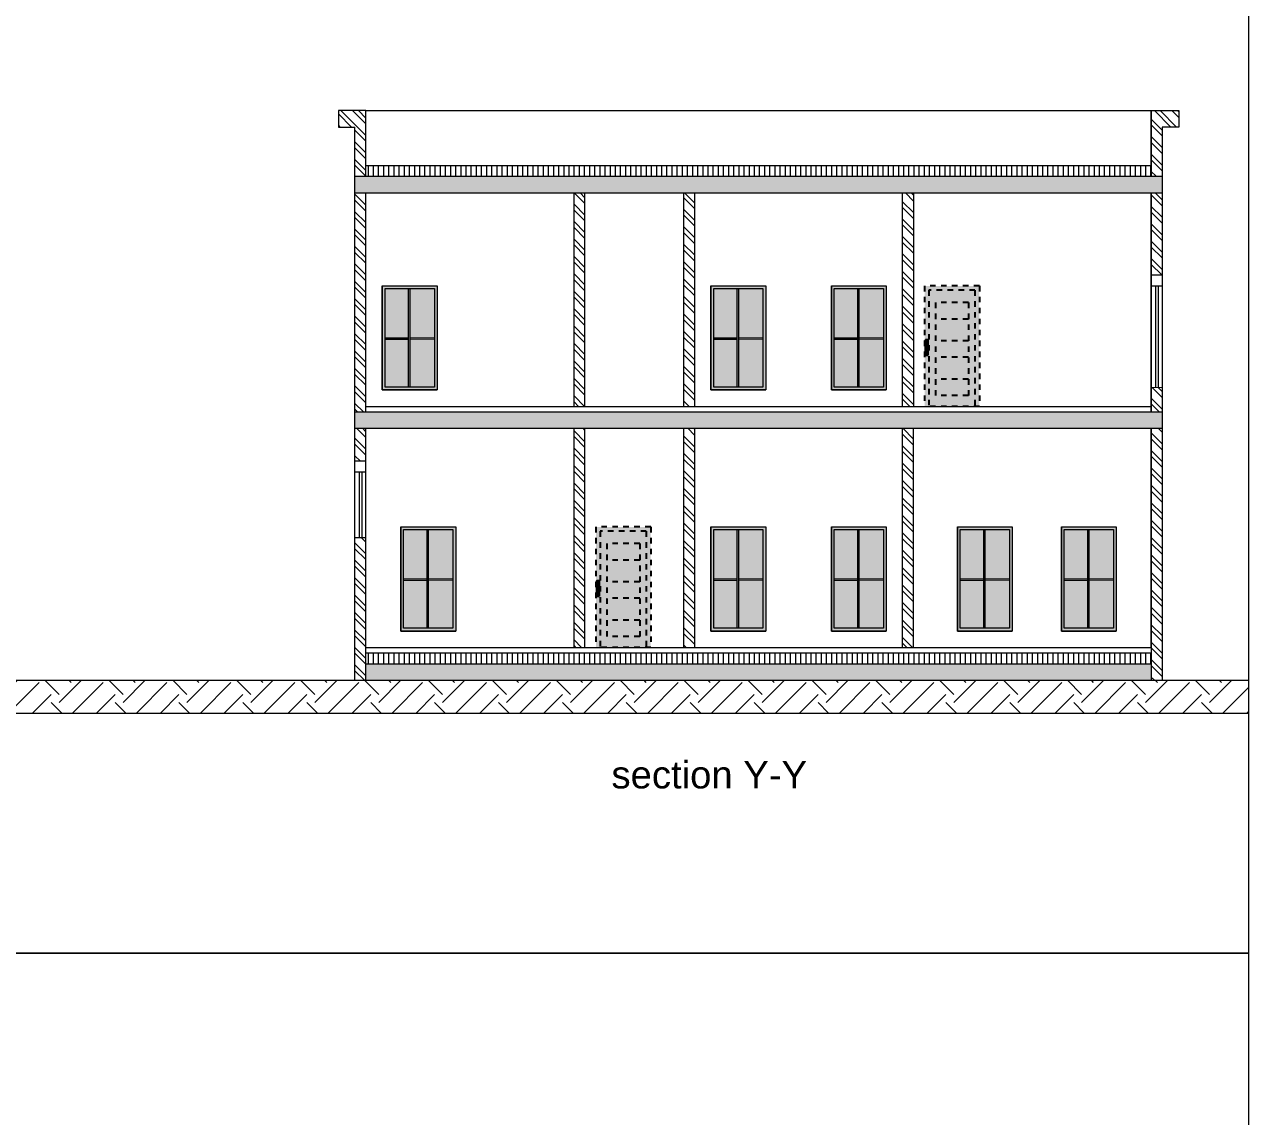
# Model space of a CAD drawing. Header units: inches. Extents: x -179 to 300, y 123 to 718.
# Drawn here: x -159.14 to -136.79, y 187.76 to 207.69 of the extents above; entities that cross this region are included whole.
import ezdxf

# ---------------------------------------------------------------- set-up
doc = ezdxf.new("R2010")
doc.units = ezdxf.units.IN
doc.header["$MEASUREMENT"] = 0
doc.linetypes.add('ACAD_ISO02W100', pattern=[15, 12, -3])
doc.linetypes.add('DASHED2', pattern=[0.375, 0.25, -0.125])
doc.layers.add('DR', color=32, linetype='Continuous')
doc.layers.add('WALL', color=7, linetype='Continuous')
doc.layers.add('LINE', color=250, linetype='Continuous', lineweight=30)
doc.styles.get("Standard").update_dxf_attribs({"font": 'arial.ttf'})
pattern_1 = [(140, (-26.7144, -0.50234), (0.03953385, 0.4518739), [0.04725, -0.51975]), (85, (-26.7144, -0.50234), (-0.473881, -0.0874133), [0.0378, -0.4158]), (190.45144, (-26.7111, -0.4647), (-0.4343472, 0.3644606), [0.0401563, -0.4417195]), (136.1842, (-26.8404, -0.50234), (0.1042771, 0.672362), [0.070875, -0.779625]), (186.63564, (-26.8317, -0.4463), (-0.6136947, 0.588837), [0.0602345, -0.6625797]), (81.18416, (-26.8404, -0.50234), (-0.6136947, 0.588837), [0.0567, -0.6237]), (111, (-26.8089, -0.43934), (0.2536499, 0.37605144), [0.04725, -0.51975]), (56, (-26.8089, -0.43934), (-0.4568445, 0.1532887), [0.0378, -0.4158]), (161.45144, (-26.78776, -0.408), (-0.2031946, 0.5293401), [0.0401563, -0.4417195]), (127.5, (-26.7144, -0.50234), (-0.20972313, 0.00766071), [0, -0.41076, 0, -0.4221, 0, -0.417375]), (97.5, (-26.7144, -0.50234), (-0.24847938, 0.1657338), [0, -0.24066, 0, -0.40131, 0, -0.159075]), (57.5, (-26.7144, -0.64283), (0.01420957, 0.33630813), [0, -0.1575, 0, -0.4914, 0, -0.65205]), (47.5, (-26.7144, -0.70583), (-0.06306614, 0.3674073), [0, -0.20475, 0, -0.32634, 0, -0.46305])]

# ---------------------------------------------------------------- blocks, each defined once
blk = doc.blocks.new('A$C0CB14089')
at = {"layer": 'LINE'}
for points in [[(0.016, 1.21, 1), (0.025, 1.21, 1)], [(0.052, 1.21, 1), (0.06, 1.21, 1)], [(0.016, 0.944, 1), (0.025, 0.944, 1)]]:
    blk.add_hatch(color=256, dxfattribs=at).paths.add_polyline_path(points)
h = blk.add_hatch(color=256, dxfattribs=at)
edge = h.paths.add_edge_path()
edge.add_ellipse((0.056, 0.944), major_axis=(-0.00285, 0.00285), ratio=1, start_angle=45, end_angle=225, ccw=False)
edge.add_ellipse((0.056, 0.944), major_axis=(-0.00285, 0.00285), ratio=1, start_angle=-135, end_angle=45, ccw=False)
at = {"layer": 'DR', "linetype": 'DASHED2', "ltscale": 0.3}
for p, q in [((1, 2.2), (0, 2.2)), ((0, 2.2), (0, 0)), ((0.92, 2.12), (0.08, 2.12)), ((0.08, 2.12), (0.08, 0)), ((0.92, 2.12), (0.92, 0)), ((1, 2.2), (1, 0)), ((0.8, 1.895), (0.2, 1.895)), ((0.2, 1.895), (0.2, 0.2)), ((0.8, 1.895), (0.8, 0.2)), ((0.8, 1.595), (0.2, 1.595)), ((0.8, 1.195), (0.2, 1.195)), ((0.8, 0.9), (0.2, 0.9)), ((0.8, 0.5), (0.2, 0.5)), ((1, 0), (0, 0)), ((0.8, 0.2), (0.2, 0.2))]:
    blk.add_line(p, q, dxfattribs=at)
at = {"layer": 'LINE'}
for p, q in [((0.062, 1.216), (0.014, 1.216)), ((0.014, 1.216), (0.014, 0.938)), ((0.062, 0.938), (0.062, 1.216)), ((0.014, 0.938), (0.062, 0.938))]:
    blk.add_line(p, q, dxfattribs=at)
at = {"layer": 'LINE', "color": 180}
blk.add_line((0.038, 1.175), (0.038, 1.022), dxfattribs=at)
at = {"layer": 'LINE'}
for centre in [(0.02, 1.21), (0.056, 1.21), (0.02, 0.944), (0.056, 0.944)]:
    blk.add_circle(centre, 0.00403, dxfattribs=at)
at = {"layer": 'LINE', "color": 180}
blk.add_circle((0.038, 0.998), 0.0144, dxfattribs=at)

msp = doc.modelspace()

# ---------------------------------------------------------------- hatches: boundary and pattern name
at = {"lineweight": 0}
h = msp.add_hatch(dxfattribs=at)
h.set_pattern_fill('ANSI32', color=32, scale=0.6, angle=90)
h.set_pattern_definition([(135, (-26.7144, -0.50234), (-0.15909903, -0.15909903), []), (135, (-26.7144, -0.39628), (-0.15909903, -0.15909903), [])])
h.paths.add_polyline_path([(-152.90769, 206.11946), (-153.40769, 206.11946), (-153.40769, 205.81946), (-153.10769, 205.81946), (-153.10769, 204.91946), (-152.90769, 204.91946)])
h.paths.add_polyline_path([(-152.90769, 204.61946), (-153.10769, 204.61946), (-153.10769, 200.61946), (-152.90769, 200.61946)])
h.paths.add_polyline_path([(-138.36788, 205.81946), (-138.06788, 205.81946), (-138.06788, 206.11946), (-138.56788, 206.11946), (-138.56788, 204.91946), (-138.36788, 204.91946)])
h.paths.add_polyline_path([(-138.36788, 204.61946), (-138.56788, 204.61946), (-138.56788, 203.11946), (-138.36788, 203.11946)])
h.paths.add_polyline_path([(-138.36788, 200.31946), (-138.56788, 200.31946), (-138.56788, 195.71946), (-138.36788, 195.71946)])
h.paths.add_polyline_path([(-138.36788, 201.06946), (-138.56788, 201.06536), (-138.56788, 200.61946), (-138.36788, 200.61946)])
h.paths.add_polyline_path([(-142.90769, 204.61946), (-143.10769, 204.61946), (-143.10769, 200.71946), (-142.90769, 200.71946)])
h.paths.add_polyline_path([(-146.90769, 204.61946), (-147.10769, 204.61946), (-147.10769, 200.71946), (-146.90769, 200.71946)])
h.paths.add_polyline_path([(-148.90769, 204.61946), (-149.10769, 204.61946), (-149.10769, 200.71946), (-148.90769, 200.71946)])
h.paths.add_polyline_path([(-148.90769, 200.31946), (-149.10769, 200.31946), (-149.10769, 196.31946), (-148.90769, 196.31946)])
h.paths.add_polyline_path([(-142.90769, 200.31946), (-143.10769, 200.31946), (-143.10769, 196.31946), (-142.90769, 196.31946)])
h.paths.add_polyline_path([(-146.90769, 200.31946), (-147.10769, 200.31946), (-147.10769, 196.31946), (-146.90769, 196.31946)])
h.paths.add_polyline_path([(-152.90769, 200.31946), (-153.10769, 200.31946), (-153.10769, 199.71946), (-152.90769, 199.71946)])
h.paths.add_polyline_path([(-152.90769, 198.31946), (-153.10769, 198.31946), (-153.10769, 195.71946), (-152.90769, 195.71946)])
h = msp.add_hatch(dxfattribs=at)
h.set_pattern_fill('_USER', color=32, scale=0.094, angle=90, pattern_type=0)
h.set_pattern_definition([(90, (-26.7144, -0.50234), (-0.094, 6e-18), [])])
h.paths.add_polyline_path([(-152.90769, 205.11946), (-152.90769, 204.91946), (-138.56788, 204.91946), (-138.56788, 205.11946)])
h.paths.add_polyline_path([(-138.56788, 196.21946), (-152.90769, 196.21946), (-152.90769, 196.01946), (-138.56788, 196.01946)])
h = msp.add_hatch(dxfattribs=at)
h.set_pattern_fill('AR-CONC', color=32, scale=0.063, angle=90)
h.set_pattern_definition(pattern_1)
h.paths.add_polyline_path([(-153.10769, 204.91946), (-153.10769, 204.61946), (-138.36788, 204.61946), (-138.36788, 204.91946)])
h.paths.add_polyline_path([(-138.36788, 200.31946), (-138.36788, 200.61946), (-153.10769, 200.61946), (-153.10769, 200.31946)])
h = msp.add_hatch(color=34, dxfattribs=at)
h.dxf.hatch_style = 1
h.paths.add_polyline_path([(-152.60769, 201.01946), (-151.60769, 201.01946), (-151.60769, 202.91946), (-152.60769, 202.91946)])
h.paths.add_polyline_path([(-152.55769, 201.06946), (-151.65769, 201.06946), (-151.65769, 202.86946), (-152.55769, 202.86946)], flags=16)
h.paths.add_polyline_path([(-152.10769, 201.06946), (-151.65769, 201.06946), (-151.65769, 202.86946), (-152.10769, 202.86946)], flags=16)
h = msp.add_hatch(color=34, dxfattribs=at)
h.dxf.hatch_style = 1
h.paths.add_polyline_path([(-146.60769, 201.01946), (-145.60769, 201.01946), (-145.60769, 202.91946), (-146.60769, 202.91946)])
h.paths.add_polyline_path([(-146.55769, 201.06946), (-145.65769, 201.06946), (-145.65769, 202.86946), (-146.55769, 202.86946)], flags=16)
h.paths.add_polyline_path([(-146.10769, 201.06946), (-145.65769, 201.06946), (-145.65769, 202.86946), (-146.10769, 202.86946)], flags=16)
h = msp.add_hatch(color=34, dxfattribs=at)
h.dxf.hatch_style = 1
h.paths.add_polyline_path([(-144.40769, 201.01946), (-143.40769, 201.01946), (-143.40769, 202.91946), (-144.40769, 202.91946)])
h.paths.add_polyline_path([(-144.35769, 201.06946), (-143.45769, 201.06946), (-143.45769, 202.86946), (-144.35769, 202.86946)], flags=16)
h.paths.add_polyline_path([(-143.90769, 201.06946), (-143.45769, 201.06946), (-143.45769, 202.86946), (-143.90769, 202.86946)], flags=16)
h = msp.add_hatch(color=34, dxfattribs=at)
h.dxf.hatch_style = 1
h.paths.add_polyline_path([(-141.70769, 202.91946), (-142.70769, 202.91946), (-142.70769, 200.71946), (-142.62769, 200.71946), (-142.62769, 202.83946), (-141.78769, 202.83946), (-141.78769, 200.71946), (-141.70769, 200.71946)])
h.paths.add_polyline_path([(-142.64543, 201.93576), (-142.64543, 201.65786), (-142.6936, 201.65786), (-142.6936, 201.93576)], flags=16)
h.paths.add_polyline_path([(-142.6478, 201.92988, -1), (-142.65585, 201.92988, -1)], flags=0)
h.paths.add_polyline_path([(-142.68318, 201.92988, -1), (-142.69124, 201.92988, -1)], flags=0)
h.paths.add_polyline_path([(-142.65505, 201.7178, -1), (-142.68385, 201.7178, -1)], flags=0)
h.paths.add_polyline_path([(-142.6478, 201.66374, -1), (-142.65585, 201.66374, -1)], flags=0)
h.paths.add_polyline_path([(-142.68318, 201.66374, -1), (-142.69124, 201.66374, -1)], flags=0)
h = msp.add_hatch(color=34, dxfattribs=at)
h.dxf.hatch_style = 1
h.paths.add_polyline_path([(-151.65769, 201.97685), (-152.10769, 201.97316), (-152.10769, 201.94816), (-151.65769, 201.95185)])
h.paths.add_polyline_path([(-152.10769, 202.86946), (-152.13269, 202.86946), (-152.13269, 201.06946), (-152.10769, 201.06946)])
h.paths.add_polyline_path([(-152.13269, 201.97295), (-152.55769, 201.96946), (-152.55769, 201.94446), (-152.13269, 201.94795)])
h = msp.add_hatch(color=3, dxfattribs=at)
h.dxf.hatch_style = 1
h.set_gradient(color1=(173, 221, 247))
h.paths.add_polyline_path([(-152.13269, 202.86946), (-152.55769, 202.86946), (-152.55769, 201.96946), (-152.13269, 201.97295)])
h.paths.add_polyline_path([(-151.65769, 202.86946), (-152.10769, 202.86946), (-152.10769, 201.97316), (-151.65769, 201.97685)])
h.paths.add_polyline_path([(-152.13269, 201.94795), (-152.55769, 201.94446), (-152.55769, 201.06946), (-152.13269, 201.06946)])
h.paths.add_polyline_path([(-151.65769, 201.95185), (-152.10769, 201.94816), (-152.10769, 201.06946), (-151.65769, 201.06946)])
h = msp.add_hatch(color=34, dxfattribs=at)
h.dxf.hatch_style = 1
h.paths.add_polyline_path([(-145.65769, 201.97685), (-146.10769, 201.97316), (-146.10769, 201.94816), (-145.65769, 201.95185)])
h.paths.add_polyline_path([(-146.10769, 202.86946), (-146.13269, 202.86946), (-146.13269, 201.06946), (-146.10769, 201.06946)])
h.paths.add_polyline_path([(-146.13269, 201.97295), (-146.55769, 201.96946), (-146.55769, 201.94446), (-146.13269, 201.94795)])
h = msp.add_hatch(color=3, dxfattribs=at)
h.dxf.hatch_style = 1
h.set_gradient(color1=(173, 221, 247))
h.paths.add_polyline_path([(-146.13269, 202.86946), (-146.55769, 202.86946), (-146.55769, 201.96946), (-146.13269, 201.97295)])
h.paths.add_polyline_path([(-145.65769, 202.86946), (-146.10769, 202.86946), (-146.10769, 201.97316), (-145.65769, 201.97685)])
h.paths.add_polyline_path([(-146.13269, 201.94795), (-146.55769, 201.94446), (-146.55769, 201.06946), (-146.13269, 201.06946)])
h.paths.add_polyline_path([(-145.65769, 201.95185), (-146.10769, 201.94816), (-146.10769, 201.06946), (-145.65769, 201.06946)])
h = msp.add_hatch(color=34, dxfattribs=at)
h.dxf.hatch_style = 1
h.paths.add_polyline_path([(-143.45769, 201.97685), (-143.90769, 201.97316), (-143.90769, 201.94816), (-143.45769, 201.95185)])
h.paths.add_polyline_path([(-143.90769, 202.86946), (-143.93269, 202.86946), (-143.93269, 201.06946), (-143.90769, 201.06946)])
h.paths.add_polyline_path([(-143.93269, 201.97295), (-144.35769, 201.96946), (-144.35769, 201.94446), (-143.93269, 201.94795)])
h = msp.add_hatch(color=3, dxfattribs=at)
h.dxf.hatch_style = 1
h.set_gradient(color1=(173, 221, 247))
h.paths.add_polyline_path([(-143.93269, 202.86946), (-144.35769, 202.86946), (-144.35769, 201.96946), (-143.93269, 201.97295)])
h.paths.add_polyline_path([(-143.45769, 202.86946), (-143.90769, 202.86946), (-143.90769, 201.97316), (-143.45769, 201.97685)])
h.paths.add_polyline_path([(-143.93269, 201.94795), (-144.35769, 201.94446), (-144.35769, 201.06946), (-143.93269, 201.06946)])
h.paths.add_polyline_path([(-143.45769, 201.95185), (-143.90769, 201.94816), (-143.90769, 201.06946), (-143.45769, 201.06946)])
at = {"lineweight": 0, "true_color": 0xffe3c7}
h = msp.add_hatch(color=254, dxfattribs=at)
h.dxf.hatch_style = 1
h.paths.add_polyline_path([(-141.90769, 201.91446), (-142.50769, 201.91446), (-142.50769, 201.61946), (-141.90769, 201.61946)], flags=16)
h.paths.add_polyline_path([(-142.62769, 202.83946), (-142.62769, 200.71946), (-141.78769, 200.71946), (-141.78769, 202.83946)])
at = {"lineweight": 0}
h = msp.add_hatch(color=3, dxfattribs=at)
h.dxf.hatch_style = 1
h.set_gradient(color1=(173, 221, 247))
h.paths.add_polyline_path([(-142.50769, 202.31446), (-141.90769, 202.31446), (-141.90769, 202.61446), (-142.50769, 202.61446)])
h.paths.add_polyline_path([(-142.50769, 202.31446), (-142.50769, 201.91446), (-141.90769, 201.91446), (-141.90769, 202.31446)])
h.paths.add_polyline_path([(-141.90769, 201.61946), (-141.90769, 201.91446), (-142.50769, 201.91446), (-142.50769, 201.61946)])
h.paths.add_polyline_path([(-142.50769, 201.61946), (-142.50769, 201.21946), (-141.90769, 201.21946), (-141.90769, 201.61946)])
h.paths.add_polyline_path([(-142.50769, 201.21946), (-142.50769, 200.91946), (-141.90769, 200.91946), (-141.90769, 201.21946)])
h = msp.add_hatch(color=34, dxfattribs=at)
h.dxf.hatch_style = 1
h.paths.add_polyline_path([(-152.26788, 196.61946), (-151.26788, 196.61946), (-151.26788, 198.51946), (-152.26788, 198.51946)])
h.paths.add_polyline_path([(-152.21788, 196.66946), (-151.31788, 196.66946), (-151.31788, 198.46946), (-152.21788, 198.46946)], flags=16)
h.paths.add_polyline_path([(-151.76788, 196.66946), (-151.31788, 196.66946), (-151.31788, 198.46946), (-151.76788, 198.46946)], flags=16)
h = msp.add_hatch(color=34, dxfattribs=at)
h.dxf.hatch_style = 1
h.paths.add_polyline_path([(-151.31788, 197.57685), (-151.76788, 197.57316), (-151.76788, 197.54816), (-151.31788, 197.55185)])
h.paths.add_polyline_path([(-151.76788, 198.46946), (-151.79288, 198.46946), (-151.79288, 196.66946), (-151.76788, 196.66946)])
h.paths.add_polyline_path([(-151.79288, 197.57295), (-152.21788, 197.56946), (-152.21788, 197.54446), (-151.79288, 197.54795)])
h = msp.add_hatch(color=3, dxfattribs=at)
h.dxf.hatch_style = 1
h.set_gradient(color1=(173, 221, 247))
h.paths.add_polyline_path([(-151.79288, 198.46946), (-152.21788, 198.46946), (-152.21788, 197.56946), (-151.79288, 197.57295)])
h.paths.add_polyline_path([(-151.31788, 198.46946), (-151.76788, 198.46946), (-151.76788, 197.57316), (-151.31788, 197.57685)])
h.paths.add_polyline_path([(-151.79288, 197.54795), (-152.21788, 197.54446), (-152.21788, 196.66946), (-151.79288, 196.66946)])
h.paths.add_polyline_path([(-151.31788, 197.55185), (-151.76788, 197.54816), (-151.76788, 196.66946), (-151.31788, 196.66946)])
h = msp.add_hatch(color=34, dxfattribs=at)
h.dxf.hatch_style = 1
h.paths.add_polyline_path([(-147.78769, 198.43946), (-147.78769, 196.31946), (-147.70769, 196.31946), (-147.70769, 198.51946), (-148.70769, 198.51946), (-148.70769, 196.31946), (-148.62769, 196.31946), (-148.62769, 198.43946)])
h.paths.add_polyline_path([(-148.50769, 198.21446), (-147.90769, 198.21446), (-147.90769, 196.51946), (-148.50769, 196.51946)], flags=17)
h.paths.add_polyline_path([(-148.64543, 197.53576), (-148.64543, 197.25786), (-148.6936, 197.25786), (-148.6936, 197.53576)], flags=16)
h.paths.add_polyline_path([(-148.6478, 197.52988, -1), (-148.65585, 197.52988, -1)], flags=0)
h.paths.add_polyline_path([(-148.68318, 197.52988, -1), (-148.69124, 197.52988, -1)], flags=0)
h.paths.add_polyline_path([(-148.65505, 197.3178, -1), (-148.68385, 197.3178, -1)], flags=0)
h.paths.add_polyline_path([(-148.6478, 197.26374, -1), (-148.65585, 197.26374, -1)], flags=0)
h = msp.add_hatch(color=34, dxfattribs=at)
h.dxf.hatch_style = 1
h.paths.add_polyline_path([(-146.60769, 196.61946), (-145.60769, 196.61946), (-145.60769, 198.51946), (-146.60769, 198.51946)])
h.paths.add_polyline_path([(-146.55769, 196.66946), (-145.65769, 196.66946), (-145.65769, 198.46946), (-146.55769, 198.46946)], flags=16)
h.paths.add_polyline_path([(-146.10769, 196.66946), (-145.65769, 196.66946), (-145.65769, 198.46946), (-146.10769, 198.46946)], flags=16)
h = msp.add_hatch(color=34, dxfattribs=at)
h.dxf.hatch_style = 1
h.paths.add_polyline_path([(-145.65769, 197.57685), (-146.10769, 197.57316), (-146.10769, 197.54816), (-145.65769, 197.55185)])
h.paths.add_polyline_path([(-146.10769, 198.46946), (-146.13269, 198.46946), (-146.13269, 196.66946), (-146.10769, 196.66946)])
h.paths.add_polyline_path([(-146.13269, 197.57295), (-146.55769, 197.56946), (-146.55769, 197.54446), (-146.13269, 197.54795)])
h = msp.add_hatch(color=3, dxfattribs=at)
h.dxf.hatch_style = 1
h.set_gradient(color1=(173, 221, 247))
h.paths.add_polyline_path([(-146.13269, 198.46946), (-146.55769, 198.46946), (-146.55769, 197.56946), (-146.13269, 197.57295)])
h.paths.add_polyline_path([(-145.65769, 198.46946), (-146.10769, 198.46946), (-146.10769, 197.57316), (-145.65769, 197.57685)])
h.paths.add_polyline_path([(-146.13269, 197.54795), (-146.55769, 197.54446), (-146.55769, 196.66946), (-146.13269, 196.66946)])
h.paths.add_polyline_path([(-145.65769, 197.55185), (-146.10769, 197.54816), (-146.10769, 196.66946), (-145.65769, 196.66946)])
h = msp.add_hatch(color=34, dxfattribs=at)
h.dxf.hatch_style = 1
h.paths.add_polyline_path([(-144.40769, 196.61946), (-143.40769, 196.61946), (-143.40769, 198.51946), (-144.40769, 198.51946)])
h.paths.add_polyline_path([(-144.35769, 196.66946), (-143.45769, 196.66946), (-143.45769, 198.46946), (-144.35769, 198.46946)], flags=16)
h.paths.add_polyline_path([(-143.90769, 196.66946), (-143.45769, 196.66946), (-143.45769, 198.46946), (-143.90769, 198.46946)], flags=16)
h = msp.add_hatch(color=34, dxfattribs=at)
h.dxf.hatch_style = 1
h.paths.add_polyline_path([(-143.45769, 197.57685), (-143.90769, 197.57316), (-143.90769, 197.54816), (-143.45769, 197.55185)])
h.paths.add_polyline_path([(-143.90769, 198.46946), (-143.93269, 198.46946), (-143.93269, 196.66946), (-143.90769, 196.66946)])
h.paths.add_polyline_path([(-143.93269, 197.57295), (-144.35769, 197.56946), (-144.35769, 197.54446), (-143.93269, 197.54795)])
h = msp.add_hatch(color=3, dxfattribs=at)
h.dxf.hatch_style = 1
h.set_gradient(color1=(173, 221, 247))
h.paths.add_polyline_path([(-143.93269, 198.46946), (-144.35769, 198.46946), (-144.35769, 197.56946), (-143.93269, 197.57295)])
h.paths.add_polyline_path([(-143.45769, 198.46946), (-143.90769, 198.46946), (-143.90769, 197.57316), (-143.45769, 197.57685)])
h.paths.add_polyline_path([(-143.93269, 197.54795), (-144.35769, 197.54446), (-144.35769, 196.66946), (-143.93269, 196.66946)])
h.paths.add_polyline_path([(-143.45769, 197.55185), (-143.90769, 197.54816), (-143.90769, 196.66946), (-143.45769, 196.66946)])
h = msp.add_hatch(color=34, dxfattribs=at)
h.dxf.hatch_style = 1
h.paths.add_polyline_path([(-142.10769, 196.61946), (-141.10769, 196.61946), (-141.10769, 198.51946), (-142.10769, 198.51946)])
h.paths.add_polyline_path([(-142.05769, 196.66946), (-141.15769, 196.66946), (-141.15769, 198.46946), (-142.05769, 198.46946)], flags=16)
h.paths.add_polyline_path([(-141.60769, 196.66946), (-141.15769, 196.66946), (-141.15769, 198.46946), (-141.60769, 198.46946)], flags=16)
h = msp.add_hatch(color=34, dxfattribs=at)
h.dxf.hatch_style = 1
h.paths.add_polyline_path([(-141.15769, 197.57685), (-141.60769, 197.57316), (-141.60769, 197.54816), (-141.15769, 197.55185)])
h.paths.add_polyline_path([(-141.60769, 198.46946), (-141.63269, 198.46946), (-141.63269, 196.66946), (-141.60769, 196.66946)])
h.paths.add_polyline_path([(-141.63269, 197.57295), (-142.05769, 197.56946), (-142.05769, 197.54446), (-141.63269, 197.54795)])
h = msp.add_hatch(color=3, dxfattribs=at)
h.dxf.hatch_style = 1
h.set_gradient(color1=(173, 221, 247))
h.paths.add_polyline_path([(-141.63269, 198.46946), (-142.05769, 198.46946), (-142.05769, 197.56946), (-141.63269, 197.57295)])
h.paths.add_polyline_path([(-141.15769, 198.46946), (-141.60769, 198.46946), (-141.60769, 197.57316), (-141.15769, 197.57685)])
h.paths.add_polyline_path([(-141.63269, 197.54795), (-142.05769, 197.54446), (-142.05769, 196.66946), (-141.63269, 196.66946)])
h.paths.add_polyline_path([(-141.15769, 197.55185), (-141.60769, 197.54816), (-141.60769, 196.66946), (-141.15769, 196.66946)])
h = msp.add_hatch(color=34, dxfattribs=at)
h.dxf.hatch_style = 1
h.paths.add_polyline_path([(-140.20769, 196.61946), (-139.20769, 196.61946), (-139.20769, 198.51946), (-140.20769, 198.51946)])
h.paths.add_polyline_path([(-140.15769, 196.66946), (-139.25769, 196.66946), (-139.25769, 198.46946), (-140.15769, 198.46946)], flags=16)
h.paths.add_polyline_path([(-139.70769, 196.66946), (-139.25769, 196.66946), (-139.25769, 198.46946), (-139.70769, 198.46946)], flags=16)
h = msp.add_hatch(color=34, dxfattribs=at)
h.dxf.hatch_style = 1
h.paths.add_polyline_path([(-139.25769, 197.57685), (-139.70769, 197.57316), (-139.70769, 197.54816), (-139.25769, 197.55185)])
h.paths.add_polyline_path([(-139.70769, 198.46946), (-139.73269, 198.46946), (-139.73269, 196.66946), (-139.70769, 196.66946)])
h.paths.add_polyline_path([(-139.73269, 197.57295), (-140.15769, 197.56946), (-140.15769, 197.54446), (-139.73269, 197.54795)])
h = msp.add_hatch(color=3, dxfattribs=at)
h.dxf.hatch_style = 1
h.set_gradient(color1=(173, 221, 247))
h.paths.add_polyline_path([(-139.73269, 198.46946), (-140.15769, 198.46946), (-140.15769, 197.56946), (-139.73269, 197.57295)])
h.paths.add_polyline_path([(-139.25769, 198.46946), (-139.70769, 198.46946), (-139.70769, 197.57316), (-139.25769, 197.57685)])
h.paths.add_polyline_path([(-139.73269, 197.54795), (-140.15769, 197.54446), (-140.15769, 196.66946), (-139.73269, 196.66946)])
h.paths.add_polyline_path([(-139.25769, 197.55185), (-139.70769, 197.54816), (-139.70769, 196.66946), (-139.25769, 196.66946)])
at = {"lineweight": 0, "true_color": 0xffe3c7}
h = msp.add_hatch(color=254, dxfattribs=at)
h.dxf.hatch_style = 1
h.paths.add_polyline_path([(-147.90769, 198.21446), (-147.90769, 196.51946), (-148.50769, 196.51946), (-148.50769, 198.21446)], flags=16)
h.paths.add_polyline_path([(-148.62769, 198.43946), (-148.62769, 196.31946), (-147.78769, 196.31946), (-147.78769, 198.43946)])
at = {"lineweight": 0}
h = msp.add_hatch(color=3, dxfattribs=at)
h.dxf.hatch_style = 1
h.set_gradient(color1=(173, 221, 247))
h.paths.add_polyline_path([(-148.50769, 197.91446), (-147.90769, 197.91446), (-147.90769, 198.21446), (-148.50769, 198.21446)])
h.paths.add_polyline_path([(-148.50769, 197.91446), (-148.50769, 197.51446), (-147.90769, 197.51446), (-147.90769, 197.91446)])
h.paths.add_polyline_path([(-147.90769, 197.21946), (-147.90769, 197.51446), (-148.50769, 197.51446), (-148.50769, 197.21946)])
h.paths.add_polyline_path([(-148.50769, 197.21946), (-148.50769, 196.81946), (-147.90769, 196.81946), (-147.90769, 197.21946)])
h.paths.add_polyline_path([(-148.50769, 196.81946), (-148.50769, 196.51946), (-147.90769, 196.51946), (-147.90769, 196.81946)])
h = msp.add_hatch(dxfattribs=at)
h.set_pattern_fill('AR-CONC', color=32, scale=0.063, angle=90)
h.set_pattern_definition(pattern_1)
h.paths.add_polyline_path([(-152.90769, 196.01946), (-152.90769, 195.71946), (-138.56788, 195.71946), (-138.56788, 196.01946)])
h = msp.add_hatch(dxfattribs=at)
h.set_pattern_fill('EARTH', color=0, scale=3.3, angle=45)
h.set_pattern_definition([(45, (-303.9113, 163.3731), (1e-16, 1.166726), [0.825, -0.825]), (45, (-304.13005, 163.59184), (1e-16, 1.166726), [0.825, -0.825]), (45, (-304.3488, 163.8106), (1e-16, 1.166726), [0.825, -0.825]), (135, (-304.3488, 163.95645), (-1.166726, 1e-16), [0.825, -0.825]), (135, (-304.13005, 164.1752), (-1.166726, 1e-16), [0.825, -0.825]), (135, (-303.9113, 164.394), (-1.166726, 1e-16), [0.825, -0.825])])
h.paths.add_polyline_path([(-136.79342, 195.71946), (-179.08918, 195.71946), (-179.08918, 195.11946), (-136.79342, 195.11946)])

# ---------------------------------------------------------------- linework, layer by layer
at = {"color": 32, "lineweight": 0}
for p, q in [((-152.90769, 206.11946), (-153.40769, 206.11946)), ((-153.40769, 206.11946), (-153.40769, 205.81946)), ((-152.90769, 204.91946), (-152.90769, 206.11946)), ((-152.90769, 206.11946), (-138.06788, 206.11946)), ((-138.56788, 204.91946), (-138.56788, 206.11946)), ((-138.56788, 206.11946), (-138.56788, 204.91946)), ((-138.56788, 206.11946), (-138.06788, 206.11946)), ((-138.06788, 206.11946), (-138.06788, 205.81946)), ((-153.40769, 205.81946), (-153.10769, 205.81946)), ((-153.10769, 195.71946), (-153.10769, 205.81946)), ((-138.36788, 205.81946), (-138.36788, 196.31946)), ((-138.36788, 205.81946), (-138.36788, 195.71946)), ((-138.06788, 205.81946), (-138.36788, 205.81946)), ((-152.90769, 200.61946), (-152.90769, 204.61946)), ((-149.10769, 200.71946), (-149.10769, 204.61946)), ((-148.90769, 200.71946), (-148.90769, 204.61946)), ((-147.10769, 204.61946), (-147.10769, 200.71946)), ((-146.90769, 204.61946), (-146.90769, 200.71946)), ((-143.10769, 200.71946), (-143.10769, 204.61946)), ((-138.56788, 200.61946), (-138.56788, 204.61946)), ((-138.56788, 204.61946), (-138.56788, 200.61946)), ((-138.56788, 203.11946), (-138.36788, 203.11946)), ((-138.56788, 202.91946), (-138.36788, 202.91946)), ((-138.49288, 202.91946), (-138.49288, 201.06741)), ((-138.44288, 202.91946), (-138.44288, 201.06741)), ((-138.56788, 201.06536), (-138.36788, 201.06946)), ((-152.90769, 195.71946), (-152.90769, 200.31946)), ((-149.10769, 196.31946), (-149.10769, 200.31946)), ((-148.90769, 196.31946), (-148.90769, 200.31946)), ((-147.10769, 200.31946), (-147.10769, 196.31946)), ((-146.90769, 200.31946), (-146.90769, 196.31946)), ((-143.10769, 196.31946), (-143.10769, 200.31946)), ((-142.90769, 196.31946), (-142.90769, 200.31946)), ((-138.56788, 196.31946), (-138.56788, 200.31946)), ((-138.56788, 200.31946), (-138.56788, 195.71946)), ((-153.03269, 199.51946), (-153.03269, 198.31946)), ((-152.98269, 199.51946), (-152.98269, 198.31946))]:
    msp.add_line(p, q, dxfattribs=at)
at = {"lineweight": 0}
for p, q in [((-152.90769, 205.11946), (-138.56788, 205.11946)), ((-153.10769, 204.91946), (-138.36788, 204.91946)), ((-153.10769, 204.61946), (-138.36788, 204.61946)), ((-152.90769, 200.71946), (-138.56788, 200.71946)), ((-153.10769, 200.61946), (-138.36788, 200.61946)), ((-153.10769, 200.31946), (-138.36788, 200.31946)), ((-152.90769, 196.31946), (-152.90769, 200.31946)), ((-152.90769, 199.71946), (-153.10769, 199.71946)), ((-152.90769, 199.51946), (-153.10769, 199.51946)), ((-152.90769, 198.31946), (-153.10769, 198.31946)), ((-152.90769, 196.31946), (-138.56788, 196.31946)), ((-152.90769, 196.21946), (-138.56788, 196.21946)), ((-152.90769, 196.01946), (-138.56788, 196.01946)), ((-179.08918, 195.71946), (-136.79342, 195.71946)), ((-179.08918, 195.11946), (-136.79342, 195.11946))]:
    msp.add_line(p, q, dxfattribs=at)
at = {"color": 32, "linetype": 'ACAD_ISO02W100', "lineweight": 0}
msp.add_line((-142.90769, 204.61946), (-142.90769, 200.71946), dxfattribs=at)
at = {"color": 40, "lineweight": 0, "true_color": 0xf8d731}
for p, q in [((-152.60769, 202.91946), (-152.60769, 201.01946)), ((-151.60769, 202.91946), (-151.60769, 201.01946)), ((-146.60769, 202.91946), (-146.60769, 201.01946)), ((-145.60769, 202.91946), (-145.60769, 201.01946)), ((-144.40769, 202.91946), (-144.40769, 201.01946)), ((-143.40769, 202.91946), (-143.40769, 201.01946)), ((-152.26788, 198.51946), (-152.26788, 196.61946)), ((-151.26788, 198.51946), (-151.26788, 196.61946)), ((-146.60769, 198.51946), (-146.60769, 196.61946)), ((-145.60769, 198.51946), (-145.60769, 196.61946)), ((-144.40769, 198.51946), (-144.40769, 196.61946)), ((-143.40769, 198.51946), (-143.40769, 196.61946)), ((-142.10769, 198.51946), (-142.10769, 196.61946)), ((-141.10769, 198.51946), (-141.10769, 196.61946)), ((-140.20769, 198.51946), (-140.20769, 196.61946)), ((-139.20769, 198.51946), (-139.20769, 196.61946))]:
    msp.add_line(p, q, dxfattribs=at)
at = {"color": 3, "lineweight": 0}
for p, q in [((-152.60769, 202.91946), (-151.60769, 202.91946)), ((-146.60769, 202.91946), (-145.60769, 202.91946)), ((-144.40769, 202.91946), (-143.40769, 202.91946)), ((-152.60769, 201.01946), (-151.60769, 201.01946)), ((-146.60769, 201.01946), (-145.60769, 201.01946)), ((-144.40769, 201.01946), (-143.40769, 201.01946)), ((-152.26788, 198.51946), (-151.26788, 198.51946)), ((-146.60769, 198.51946), (-145.60769, 198.51946)), ((-144.40769, 198.51946), (-143.40769, 198.51946)), ((-142.10769, 198.51946), (-141.10769, 198.51946)), ((-140.20769, 198.51946), (-139.20769, 198.51946)), ((-152.26788, 196.61946), (-151.26788, 196.61946)), ((-146.60769, 196.61946), (-145.60769, 196.61946)), ((-144.40769, 196.61946), (-143.40769, 196.61946)), ((-142.10769, 196.61946), (-141.10769, 196.61946)), ((-140.20769, 196.61946), (-139.20769, 196.61946))]:
    msp.add_line(p, q, dxfattribs=at)
at = {"color": 18, "lineweight": 0, "true_color": 0x000000}
for p, q in [((-152.13269, 202.86946), (-152.13269, 201.06946)), ((-152.10769, 202.86946), (-152.10769, 201.06946)), ((-146.13269, 202.86946), (-146.13269, 201.06946)), ((-146.10769, 202.86946), (-146.10769, 201.06946)), ((-143.93269, 202.86946), (-143.93269, 201.06946)), ((-143.90769, 202.86946), (-143.90769, 201.06946)), ((-152.55769, 201.96946), (-152.13269, 201.97295)), ((-152.55749, 201.94446), (-152.13269, 201.94795)), ((-152.10769, 201.97316), (-151.65769, 201.97685)), ((-152.10769, 201.94816), (-151.65749, 201.95185)), ((-146.55769, 201.96946), (-146.13269, 201.97295)), ((-146.55749, 201.94446), (-146.13269, 201.94795)), ((-146.10769, 201.97316), (-145.65769, 201.97685)), ((-146.10769, 201.94816), (-145.65749, 201.95185)), ((-144.35769, 201.96946), (-143.93269, 201.97295)), ((-144.35749, 201.94446), (-143.93269, 201.94795)), ((-143.90769, 201.97316), (-143.45769, 201.97685)), ((-143.90769, 201.94816), (-143.45749, 201.95185)), ((-151.79288, 198.46946), (-151.79288, 196.66946)), ((-151.76788, 198.46946), (-151.76788, 196.66946)), ((-146.13269, 198.46946), (-146.13269, 196.66946)), ((-146.10769, 198.46946), (-146.10769, 196.66946)), ((-143.93269, 198.46946), (-143.93269, 196.66946)), ((-143.90769, 198.46946), (-143.90769, 196.66946)), ((-141.63269, 198.46946), (-141.63269, 196.66946)), ((-141.60769, 198.46946), (-141.60769, 196.66946)), ((-139.73269, 198.46946), (-139.73269, 196.66946)), ((-139.70769, 198.46946), (-139.70769, 196.66946)), ((-152.21788, 197.56946), (-151.79288, 197.57295)), ((-152.21767, 197.54446), (-151.79288, 197.54795)), ((-151.76788, 197.57316), (-151.31788, 197.57685)), ((-151.76788, 197.54816), (-151.31767, 197.55185)), ((-146.55769, 197.56946), (-146.13269, 197.57295)), ((-146.55749, 197.54446), (-146.13269, 197.54795)), ((-146.10769, 197.57316), (-145.65769, 197.57685)), ((-146.10769, 197.54816), (-145.65749, 197.55185)), ((-144.35769, 197.56946), (-143.93269, 197.57295)), ((-144.35749, 197.54446), (-143.93269, 197.54795)), ((-143.90769, 197.57316), (-143.45769, 197.57685)), ((-143.90769, 197.54816), (-143.45749, 197.55185)), ((-142.05769, 197.56946), (-141.63269, 197.57295)), ((-142.05749, 197.54446), (-141.63269, 197.54795)), ((-141.60769, 197.57316), (-141.15769, 197.57685)), ((-141.60769, 197.54816), (-141.15749, 197.55185)), ((-140.15769, 197.56946), (-139.73269, 197.57295)), ((-140.15749, 197.54446), (-139.73269, 197.54795)), ((-139.70769, 197.57316), (-139.25769, 197.57685)), ((-139.70769, 197.54816), (-139.25749, 197.55185))]:
    msp.add_line(p, q, dxfattribs=at)
at = {"color": 6, "lineweight": 0}
msp.add_line((-179.08918, 195.71946), (-136.79342, 195.71946), dxfattribs=at)
at = {"lineweight": 0}
for points in [[(-179.08918, 213.18912), (-136.79342, 213.18912), (-136.79342, 190.73849), (-179.08918, 190.73849)], [(-179.08918, 190.73849), (-136.79342, 190.73849), (-136.79342, 168.28786), (-179.08918, 168.28786)]]:
    msp.add_lwpolyline(points, close=True, dxfattribs=at)
at = {"color": 34, "lineweight": 0}
for points in [[(-152.60769, 202.91946), (-151.60769, 202.91946), (-151.60769, 201.01946), (-152.60769, 201.01946)], [(-146.60769, 202.91946), (-145.60769, 202.91946), (-145.60769, 201.01946), (-146.60769, 201.01946)], [(-144.40769, 202.91946), (-143.40769, 202.91946), (-143.40769, 201.01946), (-144.40769, 201.01946)], [(-152.55769, 202.86946), (-151.65769, 202.86946), (-151.65769, 201.06946), (-152.55769, 201.06946)], [(-146.55769, 202.86946), (-145.65769, 202.86946), (-145.65769, 201.06946), (-146.55769, 201.06946)], [(-144.35769, 202.86946), (-143.45769, 202.86946), (-143.45769, 201.06946), (-144.35769, 201.06946)], [(-152.26788, 198.51946), (-151.26788, 198.51946), (-151.26788, 196.61946), (-152.26788, 196.61946)], [(-152.21788, 198.46946), (-151.31788, 198.46946), (-151.31788, 196.66946), (-152.21788, 196.66946)], [(-146.60769, 198.51946), (-145.60769, 198.51946), (-145.60769, 196.61946), (-146.60769, 196.61946)], [(-146.55769, 198.46946), (-145.65769, 198.46946), (-145.65769, 196.66946), (-146.55769, 196.66946)], [(-144.40769, 198.51946), (-143.40769, 198.51946), (-143.40769, 196.61946), (-144.40769, 196.61946)], [(-144.35769, 198.46946), (-143.45769, 198.46946), (-143.45769, 196.66946), (-144.35769, 196.66946)], [(-142.10769, 198.51946), (-141.10769, 198.51946), (-141.10769, 196.61946), (-142.10769, 196.61946)], [(-142.05769, 198.46946), (-141.15769, 198.46946), (-141.15769, 196.66946), (-142.05769, 196.66946)], [(-140.20769, 198.51946), (-139.20769, 198.51946), (-139.20769, 196.61946), (-140.20769, 196.61946)], [(-140.15769, 198.46946), (-139.25769, 198.46946), (-139.25769, 196.66946), (-140.15769, 196.66946)]]:
    msp.add_lwpolyline(points, close=True, dxfattribs=at)

# ---------------------------------------------------------------- block references
at = {"layer": 'WALL', "lineweight": 0}
for p in [(-142.70769, 200.71946), (-148.70769, 196.31946)]:
    msp.add_blockref('A$C0CB14089', p, dxfattribs=at)

# ---------------------------------------------------------------- texts
at = {"lineweight": 0, "insert": (-148.42405, 194.24604), "char_height": 0.5, "attachment_point": 1}
msp.add_mtext_dynamic_manual_height_columns('section Y-Y', width=6, gutter_width=1, heights=[0], dxfattribs=at)

doc.saveas('drawing.dxf')
